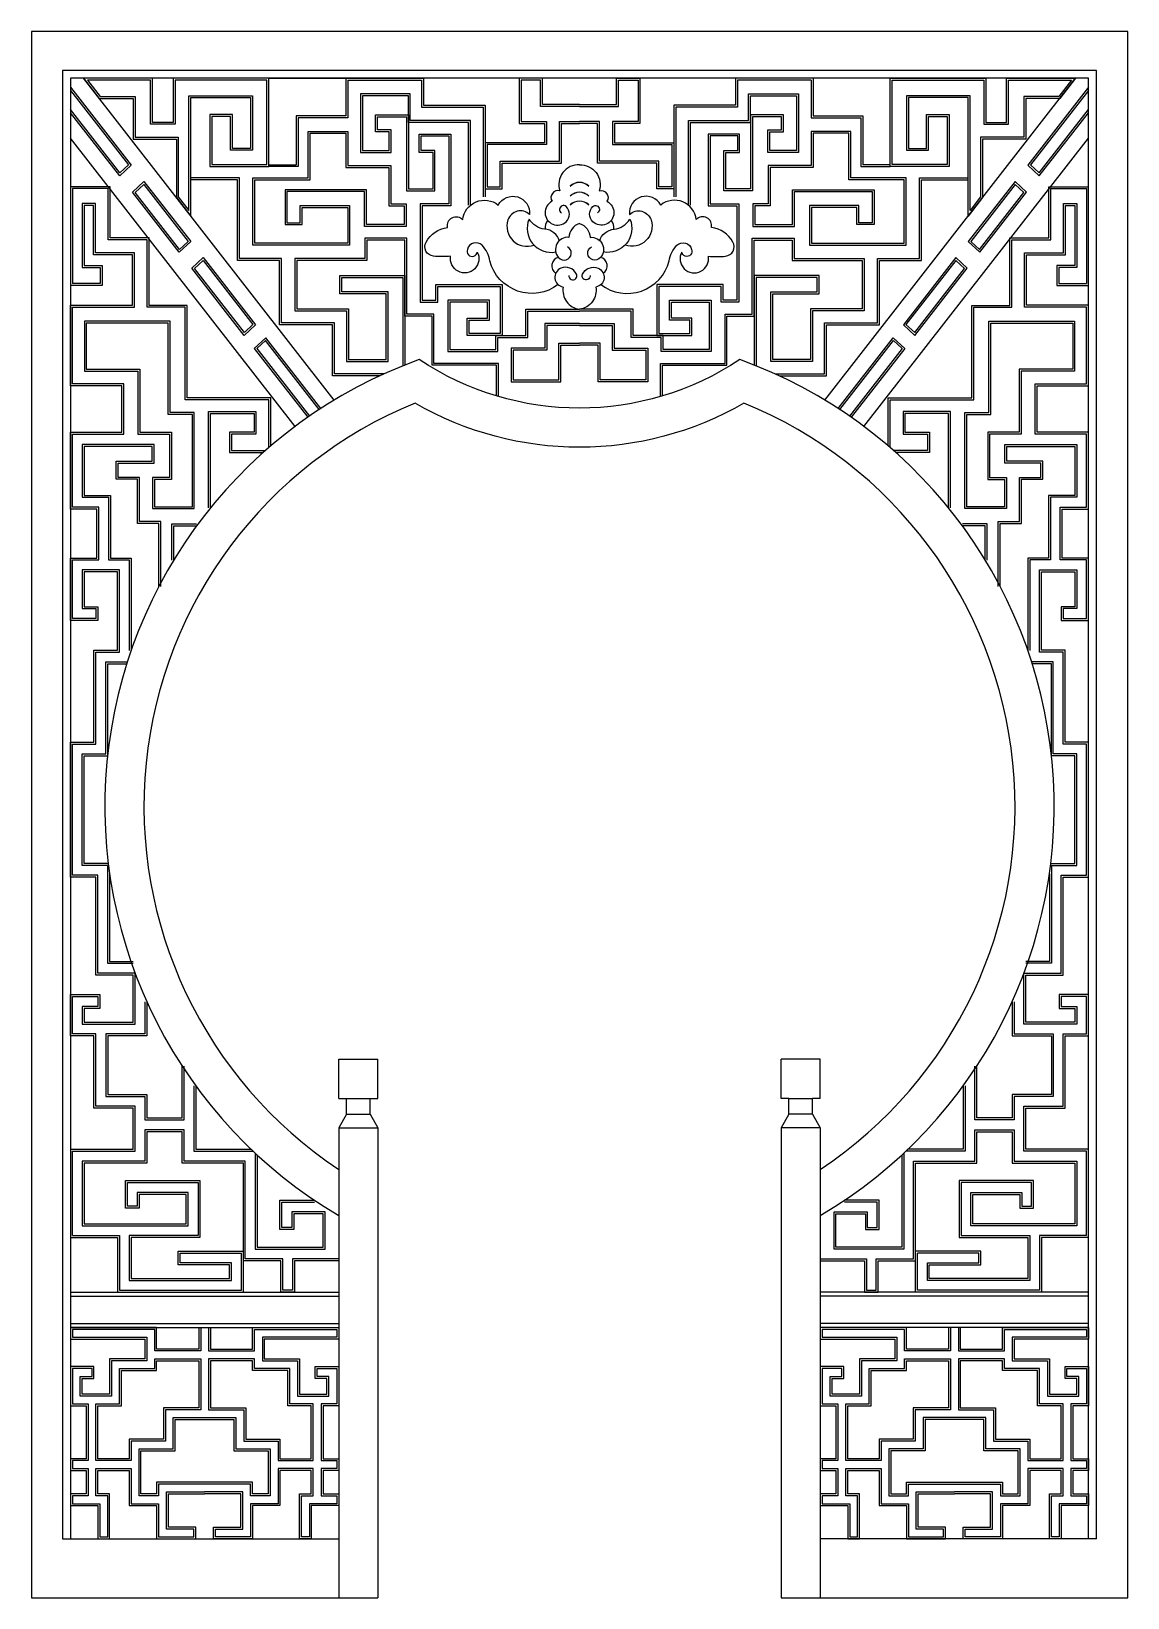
# Model space of a CAD drawing. Extents: x 4107 to 6907, y 5305 to 9305.
import ezdxf

# ---------------------------------------------------------------- set-up
doc = ezdxf.new("R2010")
doc.units = 0
doc.header["$LTSCALE"] = 60
doc.header["$MEASUREMENT"] = 0
for name, color, linetype in [('3', 3, 'CONTINUOUS'), ('4', 4, 'CONTINUOUS'), ('7', 7, 'CONTINUOUS')]:
    doc.layers.add(name, color=color, linetype=linetype)

msp = doc.modelspace()

# ---------------------------------------------------------------- linework, layer by layer
at = {"layer": '3', "linetype": 'BYBLOCK'}
for p, q in [((4206.7, 9184.7), (4206.7, 5454.7)), ((6806.7, 9184.7), (4206.7, 9184.7)), ((6806.7, 5454.7), (6806.7, 9184.7)), ((4713.4, 8964.2), (4783.2, 8964.2)), ((6299.9, 8964.2), (6230.1, 8964.2)), ((4526.7, 6449.7), (4537.4, 6449.7)), ((6486.7, 6449.7), (6476, 6449.7)), ((4648.2, 6084.7), (4648.2, 6189.7)), ((6365.1, 6084.7), (6365.1, 6189.7)), ((4206.7, 6084.7), (4891.7, 6084.7)), ((6806.7, 6084.7), (6121.7, 6084.7)), ((4206.7, 6074.7), (4891.7, 6074.7)), ((6806.7, 6074.7), (6121.7, 6074.7)), ((4206.7, 6004.7), (4891.7, 6004.7)), ((6806.7, 6004.7), (6121.7, 6004.7)), ((4206.7, 5994.7), (4891.7, 5994.7)), ((6806.7, 5994.7), (6121.7, 5994.7))]:
    msp.add_line(p, q, dxfattribs=at)
for points in [[(4206.7, 9162), (4361.8, 8963), (4332.3, 8935.8), (4206.7, 9096.9)], [(4713.4, 9184.7), (4469.2, 9184.7), (4469.2, 9072.3), (4415.9, 9072.3), (4415.9, 9184.7), (4239.6, 9184.7), (4279.7, 9133.4)], [(4708.4, 9179.7), (4474.2, 9179.7), (4474.2, 9067.3), (4410.9, 9067.3), (4410.9, 9179.7), (4249.9, 9179.7), (4282.1, 9138.4)], [(4279.7, 9133.4), (4367.1, 9133.4), (4367.1, 9029.1), (4477.1, 9029.1), (4477.1, 8880.1), (4513.9, 8833), (4513.9, 9135.4), (4666.8, 9135.4), (4666.8, 9005.9), (4620.3, 9005.9), (4620.3, 9092.2), (4562.4, 9092.2), (4562.4, 8959.4), (4713.4, 8959.4), (4713.4, 9184.7), (4713.4, 9184.7), (4909.6, 9184.7), (4909.6, 9088.9), (4783.2, 9088.9), (4783.2, 8964.2)], [(4282.1, 9138.4), (4372.1, 9138.4), (4372.1, 9034.1), (4482.1, 9034.1), (4482.1, 8881.8), (4508.9, 8847.6), (4508.9, 9140.4), (4671.8, 9140.4), (4671.8, 9000.9), (4615.3, 9000.9), (4615.3, 9087.2), (4567.4, 9087.2), (4567.4, 8964.4), (4708.4, 8964.4), (4708.4, 9179.7)], [(4914.6, 9179.7), (4914.6, 9083.9), (4788.2, 9083.9), (4788.2, 8959.2), (4713.4, 8959.4)], [(4909.6, 9184.7), (5108.1, 9184.7), (5108.1, 9115.9), (5265.5, 9115.9), (5265.5, 8881.8)], [(4914.6, 9179.7), (5103.1, 9179.7), (5103.1, 9110.9), (5260.5, 9110.9), (5260.5, 8881.8)], [(5506.7, 9118), (5412, 9118), (5412, 9184.7), (5352.3, 9184.7), (5352.3, 9069.2), (5417.4, 9069.2), (5417.4, 9020.4), (5265.5, 9020.4), (5265.5, 8902.9)], [(5506.7, 9113), (5407, 9113), (5407, 9179.7), (5357.3, 9179.7), (5357.3, 9074.2), (5422.4, 9074.2), (5422.4, 9015.4), (5270.5, 9015.4), (5270.5, 8907.9)], [(5506.7, 9118), (5601.3, 9118), (5601.3, 9184.7), (5661.1, 9184.7), (5661.1, 9069.2), (5595.9, 9069.2), (5595.9, 9020.4), (5747.8, 9020.4), (5747.8, 8902.9)], [(5506.7, 9113), (5606.3, 9113), (5606.3, 9179.7), (5656.1, 9179.7), (5656.1, 9074.2), (5590.9, 9074.2), (5590.9, 9015.4), (5742.8, 9015.4), (5742.8, 8907.9)], [(6103.7, 9184.7), (5905.2, 9184.7), (5905.2, 9115.9), (5747.8, 9115.9), (5747.8, 8881.8)], [(6098.7, 9179.7), (5910.2, 9179.7), (5910.2, 9110.9), (5752.8, 9110.9), (5752.8, 8881.8)], [(6098.7, 9179.7), (6098.7, 9083.9), (6225.1, 9083.9), (6225.1, 8959.2), (6299.9, 8959.4)], [(6733.7, 9133.4), (6646.2, 9133.4), (6646.2, 9029.1), (6536.2, 9029.1), (6536.2, 8880.1), (6499.5, 8833), (6499.5, 9135.4), (6346.5, 9135.4), (6346.5, 9005.9), (6393.1, 9005.9), (6393.1, 9092.2), (6451, 9092.2), (6451, 8959.4), (6299.9, 8959.4), (6299.9, 9184.7), (6299.9, 9184.7), (6103.7, 9184.7), (6103.7, 9088.9), (6230.1, 9088.9), (6230.1, 8964.2)], [(6299.9, 9184.7), (6544.1, 9184.7), (6544.1, 9072.3), (6597.4, 9072.3), (6597.4, 9184.7), (6773.7, 9184.7), (6733.7, 9133.4)], [(6731.2, 9138.4), (6641.2, 9138.4), (6641.2, 9034.1), (6531.2, 9034.1), (6531.2, 8881.8), (6504.5, 8847.6), (6504.5, 9140.4), (6341.5, 9140.4), (6341.5, 9000.9), (6398.1, 9000.9), (6398.1, 9087.2), (6446, 9087.2), (6446, 8964.4), (6304.9, 8964.4), (6304.9, 9179.7)], [(6304.9, 9179.7), (6539.1, 9179.7), (6539.1, 9067.3), (6602.4, 9067.3), (6602.4, 9179.7), (6763.5, 9179.7), (6731.2, 9138.4)], [(6806.7, 9162), (6651.5, 8963), (6681, 8935.8), (6806.7, 9096.9)], [(4206.7, 9153.8), (4355.1, 8963.5), (4332.9, 8943.1), (4206.7, 9105)], [(5228.5, 8860.8), (5228.5, 9077.2), (5074.6, 9077.2), (5074.6, 9145.4), (4947.4, 9145.4), (4947.4, 8995.6), (5025.6, 8995.6), (5025.6, 9052.8), (4990.7, 9052.8), (4990.7, 9086.5), (5064.6, 9086.5), (5064.6, 8897.8), (5137.6, 8897.8), (5137.6, 9000.4), (5102.6, 9000.4), (5102.6, 9037.5), (5173.1, 9037.5), (5173.1, 8864.1), (5099.6, 8864.1), (5099.6, 8613), (5144.6, 8613), (5144.6, 8653.2), (5304.3, 8653.2), (5304.3, 8533), (5224.6, 8533), (5224.6, 8567.1), (5276.8, 8567.1), (5276.8, 8618.5), (5170.5, 8618.5), (5170.5, 8486.9), (5298.2, 8486.9), (5298.2, 8523), (5374.4, 8523), (5374.4, 8589.8), (5506.7, 8589.8)], [(5223.5, 8860.8), (5223.5, 9072.2), (5069.6, 9072.2), (5069.6, 9140.4), (4952.4, 9140.4), (4952.4, 9000.6), (5020.6, 9000.6), (5020.6, 9047.8), (4985.7, 9047.8), (4985.7, 9091.5), (5069.6, 9091.5), (5069.6, 8902.8), (5132.6, 8902.8), (5132.6, 8995.4), (5097.6, 8995.4), (5097.6, 9042.5), (5178.1, 9042.5), (5178.1, 8859.1), (5104.6, 8859.1), (5104.6, 8618), (5139.6, 8618), (5139.6, 8658.2), (5309.3, 8658.2), (5309.3, 8528), (5219.6, 8528), (5219.6, 8572.1), (5271.8, 8572.1), (5271.8, 8613.5), (5175.5, 8613.5), (5175.5, 8491.9), (5293.2, 8491.9), (5293.2, 8528), (5369.4, 8528), (5369.4, 8594.8), (5506.7, 8594.8)], [(5784.8, 8860.8), (5784.8, 9077.2), (5938.7, 9077.2), (5938.7, 9145.4), (6065.9, 9145.4), (6065.9, 8995.6), (5987.7, 8995.6), (5987.7, 9052.8), (6022.7, 9052.8), (6022.7, 9086.5), (5948.7, 9086.5), (5948.7, 8897.8), (5875.7, 8897.8), (5875.7, 9000.4), (5910.7, 9000.4), (5910.7, 9037.5), (5840.3, 9037.5), (5840.3, 8864.1), (5913.7, 8864.1), (5913.7, 8613), (5868.7, 8613), (5868.7, 8653.2), (5709.1, 8653.2), (5709.1, 8533), (5788.7, 8533), (5788.7, 8567.1), (5736.6, 8567.1), (5736.6, 8618.5), (5842.9, 8618.5), (5842.9, 8486.9), (5715.2, 8486.9), (5715.2, 8523), (5638.9, 8523), (5638.9, 8589.8), (5506.7, 8589.8)], [(5789.8, 8860.8), (5789.8, 9072.2), (5943.7, 9072.2), (5943.7, 9140.4), (6060.9, 9140.4), (6060.9, 9000.6), (5992.7, 9000.6), (5992.7, 9047.8), (6027.7, 9047.8), (6027.7, 9091.5), (5943.7, 9091.5), (5943.7, 8902.8), (5880.7, 8902.8), (5880.7, 8995.4), (5915.7, 8995.4), (5915.7, 9042.5), (5835.3, 9042.5), (5835.3, 8859.1), (5908.7, 8859.1), (5908.7, 8618), (5873.7, 8618), (5873.7, 8658.2), (5704.1, 8658.2), (5704.1, 8528), (5793.7, 8528), (5793.7, 8572.1), (5741.6, 8572.1), (5741.6, 8613.5), (5837.9, 8613.5), (5837.9, 8491.9), (5720.2, 8491.9), (5720.2, 8528), (5643.9, 8528), (5643.9, 8594.8), (5506.7, 8594.8)], [(6806.7, 9153.8), (6658.3, 8963.5), (6680.4, 8943.1), (6806.7, 9105)], [(4677.4, 8925.4), (4818.7, 8925.4), (4818.7, 9044.3), (4910.2, 9044.3), (4910.2, 8957.4), (5020.1, 8957.4), (5020.1, 8859.1), (5059, 8859.1), (5059, 8811.1), (4962.9, 8811.1), (4962.9, 8900.3), (4754.6, 8900.3), (4754.6, 8811.1), (4798.1, 8811.1), (4798.1, 8854.6), (4914.6, 8854.6), (4914.6, 8763.6), (4677.2, 8763.6), (4677.4, 8925.4)], [(5265.5, 8902.9), (5308.8, 8902.9), (5308.8, 8967.9), (5460.9, 8967.9), (5460.9, 9069.2), (5506.7, 9069.2)], [(5270.5, 8907.9), (5303.8, 8907.9), (5303.8, 8972.9), (5455.9, 8972.9), (5455.9, 9074.2), (5506.7, 9074.2)], [(5742.8, 8907.9), (5709.5, 8907.9), (5709.5, 8972.9), (5557.5, 8972.9), (5557.5, 9074.2), (5506.7, 9074.2)], [(5747.8, 8902.9), (5704.5, 8902.9), (5704.5, 8967.9), (5552.5, 8967.9), (5552.5, 9069.2), (5506.7, 9069.2)], [(6335.9, 8925.4), (6194.7, 8925.4), (6194.7, 9044.3), (6103.1, 9044.3), (6103.1, 8957.4), (5993.3, 8957.4), (5993.3, 8859.1), (5954.3, 8859.1), (5954.3, 8811.1), (6050.5, 8811.1), (6050.5, 8900.3), (6258.8, 8900.3), (6258.8, 8811.1), (6215.3, 8811.1), (6215.3, 8854.6), (6098.8, 8854.6), (6098.8, 8763.6), (6336.1, 8763.6), (6335.9, 8925.4)], [(5006.8, 8429.7), (4880.9, 8429.7), (4880.9, 8560), (4745.8, 8560), (4745.8, 8724.7), (4638.2, 8724.7), (4638.2, 8930.4), (4513.9, 8930.4)], [(4995.9, 8424.7), (4875.9, 8424.7), (4875.9, 8555), (4740.8, 8555), (4740.8, 8719.7), (4633.2, 8719.7), (4633.2, 8925.4), (4513.9, 8925.4)], [(4783.2, 8959.2), (4713.4, 8959.2)], [(6006.6, 8429.7), (6132.5, 8429.7), (6132.5, 8560), (6267.5, 8560), (6267.5, 8724.7), (6375.1, 8724.7), (6375.1, 8930.4), (6499.5, 8930.4)], [(6017.5, 8424.7), (6137.5, 8424.7), (6137.5, 8555), (6272.5, 8555), (6272.5, 8719.7), (6380.1, 8719.7), (6380.1, 8925.4), (6499.5, 8925.4)], [(6230.1, 8959.2), (6299.9, 8959.2)], [(4718.1, 8246.1), (4718.1, 8368.9), (4504.5, 8368.9), (4504.5, 8605), (4407.6, 8605), (4407.6, 8777.1), (4307.9, 8777.1), (4307.9, 8908), (4206.7, 8908)], [(4713.1, 8241.8), (4713.1, 8363.9), (4499.5, 8363.9), (4499.5, 8600), (4402.6, 8600), (4402.6, 8772.1), (4302.9, 8772.1), (4302.9, 8903), (4211.7, 8903), (4211.7, 8660.6)], [(6295.2, 8246.1), (6295.2, 8368.9), (6508.9, 8368.9), (6508.9, 8605), (6605.7, 8605), (6605.7, 8777.1), (6705.4, 8777.1), (6705.4, 8908), (6806.7, 8908)], [(6300.2, 8241.8), (6300.2, 8363.9), (6513.9, 8363.9), (6513.9, 8600), (6610.7, 8600), (6610.7, 8772.1), (6710.4, 8772.1), (6710.4, 8903), (6801.7, 8903), (6801.7, 8660.6)], [(4206.7, 6449.7), (4366.7, 6449.7), (4366.7, 6554.7), (4266.7, 6554.7), (4266.7, 6739.7), (4206.7, 6739.7), (4206.7, 6844.7), (4281.7, 6844.7), (4281.7, 6809.7), (4241.7, 6809.7), (4241.7, 6774.7), (4366.7, 6774.7), (4366.7, 6894.7), (4271.6, 6894.7), (4271.6, 7144.7), (4206.7, 7144.7), (4206.7, 7489.7), (4266.7, 7489.7), (4266.7, 7724.7), (4326.7, 7724.7), (4326.7, 7924.7), (4241.7, 7924.7), (4241.7, 7835.4), (4276.7, 7835.4), (4276.7, 7800.4), (4206.7, 7800.4), (4206.7, 7959.7), (4273.8, 7959.7), (4273.8, 8084.7), (4206.7, 8084.7), (4206.7, 8281.3), (4338.2, 8281.3), (4338.2, 8399.2), (4206.7, 8399.2), (4206.7, 8605.4), (4365, 8605.4), (4365, 8733.9), (4265.8, 8733.9), (4265.8, 8859.8), (4241.7, 8859.8), (4241.7, 8706.9), (4287.5, 8706.9), (4287.5, 8655.6), (4206.7, 8655.6)], [(4211.7, 6229.7), (4211.7, 6444.7), (4371.7, 6444.7), (4371.7, 6559.7), (4271.7, 6559.7), (4271.7, 6744.7), (4211.7, 6744.7), (4211.7, 6839.7), (4276.7, 6839.7), (4276.7, 6814.7), (4236.7, 6814.7), (4236.7, 6769.7), (4371.7, 6769.7), (4371.7, 6899.7), (4276.6, 6899.7), (4276.6, 7149.7), (4211.7, 7149.7), (4211.7, 7484.7), (4271.7, 7484.7), (4271.7, 7719.7), (4331.7, 7719.7), (4331.7, 7929.7), (4236.7, 7929.7), (4236.7, 7830.4), (4271.7, 7830.4), (4271.7, 7805.4), (4211.7, 7805.4), (4211.7, 7954.7), (4278.8, 7954.7), (4278.8, 8089.7), (4211.7, 8089.7), (4211.7, 8276.3), (4343.2, 8276.3), (4343.2, 8404.2), (4211.7, 8404.2), (4211.7, 8600.4), (4370, 8600.4), (4370, 8738.9), (4270.8, 8738.9), (4270.8, 8864.8), (4236.7, 8864.8), (4236.7, 8701.9), (4282.5, 8701.9), (4282.5, 8660.6), (4211.7, 8660.6)], [(6801.7, 6229.7), (6801.7, 6444.7), (6641.7, 6444.7), (6641.7, 6559.7), (6741.7, 6559.7), (6741.7, 6744.7), (6801.7, 6744.7), (6801.7, 6839.7), (6736.7, 6839.7), (6736.7, 6814.7), (6776.7, 6814.7), (6776.7, 6769.7), (6641.7, 6769.7), (6641.7, 6899.7), (6736.7, 6899.7), (6736.7, 7149.7), (6801.7, 7149.7), (6801.7, 7484.7), (6741.7, 7484.7), (6741.7, 7719.7), (6681.7, 7719.7), (6681.7, 7929.7), (6776.7, 7929.7), (6776.7, 7830.4), (6741.7, 7830.4), (6741.7, 7805.4), (6801.7, 7805.4), (6801.7, 7954.7), (6734.6, 7954.7), (6734.6, 8089.7), (6801.7, 8089.7), (6801.7, 8276.3), (6670.2, 8276.3), (6670.2, 8404.2), (6801.7, 8404.2), (6801.7, 8600.4), (6643.4, 8600.4), (6643.4, 8738.9), (6742.6, 8738.9), (6742.6, 8864.8), (6776.7, 8864.8), (6776.7, 8701.9), (6730.8, 8701.9), (6730.8, 8660.6), (6801.7, 8660.6)], [(6806.7, 6449.7), (6646.7, 6449.7), (6646.7, 6554.7), (6746.7, 6554.7), (6746.7, 6739.7), (6806.7, 6739.7), (6806.7, 6844.7), (6731.7, 6844.7), (6731.7, 6809.7), (6771.7, 6809.7), (6771.7, 6774.7), (6646.7, 6774.7), (6646.7, 6894.7), (6741.7, 6894.7), (6741.7, 7144.7), (6806.7, 7144.7), (6806.7, 7489.7), (6746.7, 7489.7), (6746.7, 7724.7), (6686.7, 7724.7), (6686.7, 7924.7), (6771.7, 7924.7), (6771.7, 7835.4), (6736.7, 7835.4), (6736.7, 7800.4), (6806.7, 7800.4), (6806.7, 7959.7), (6739.6, 7959.7), (6739.6, 8084.7), (6806.7, 8084.7), (6806.7, 8281.3), (6675.2, 8281.3), (6675.2, 8399.2), (6806.7, 8399.2), (6806.7, 8605.4), (6648.4, 8605.4), (6648.4, 8733.9), (6747.6, 8733.9), (6747.6, 8859.8), (6771.7, 8859.8), (6771.7, 8706.9), (6725.8, 8706.9), (6725.8, 8655.6), (6806.7, 8655.6)], [(5299.5, 8373.6), (5299.5, 8456.8), (5135, 8456.8), (5135, 8582.4), (5065.4, 8582.4), (5065.4, 8776.5), (4958.5, 8776.5), (4958.5, 8724.3), (4779.7, 8724.3), (4779.7, 8590.7), (4911.7, 8590.7), (4911.7, 8461.5), (5018, 8461.5), (5018, 8639.1), (4899.7, 8639.1), (4899.7, 8675.8), (5055.4, 8675.8), (5055.4, 8450.5)], [(5294.5, 8373.6), (5294.5, 8451.8), (5130, 8451.8), (5130, 8577.4), (5060.4, 8577.4), (5060.4, 8771.5), (4963.5, 8771.5), (4963.5, 8719.3), (4784.7, 8719.3), (4784.7, 8595.7), (4916.7, 8595.7), (4916.7, 8466.5), (5013, 8466.5), (5013, 8634.1), (4894.7, 8634.1), (4894.7, 8680.8), (5060.4, 8680.8), (5060.4, 8452.5)], [(5713.8, 8373.6), (5713.8, 8456.8), (5878.3, 8456.8), (5878.3, 8582.4), (5947.9, 8582.4), (5947.9, 8776.5), (6054.9, 8776.5), (6054.9, 8724.3), (6233.7, 8724.3), (6233.7, 8590.7), (6101.6, 8590.7), (6101.6, 8461.5), (5995.4, 8461.5), (5995.4, 8639.1), (6113.6, 8639.1), (6113.6, 8675.8), (5957.9, 8675.8), (5957.9, 8450.5)], [(5718.8, 8373.6), (5718.8, 8451.8), (5883.3, 8451.8), (5883.3, 8577.4), (5952.9, 8577.4), (5952.9, 8771.5), (6049.9, 8771.5), (6049.9, 8719.3), (6228.7, 8719.3), (6228.7, 8595.7), (6096.6, 8595.7), (6096.6, 8466.5), (6000.4, 8466.5), (6000.4, 8634.1), (6118.6, 8634.1), (6118.6, 8680.8), (5952.9, 8680.8), (5952.9, 8452.5)], [(4846.1, 8341.8), (4705.4, 8522.3), (4675.9, 8495.1), (4812.9, 8319.4)], [(5506.7, 8558.4), (5417.9, 8558.4), (5417.9, 8495.6), (5332.3, 8495.6), (5332.3, 8409.4), (5458.7, 8409.4), (5458.7, 8503), (5506.7, 8503)], [(5506.7, 8553.4), (5422.9, 8553.4), (5422.9, 8490.6), (5337.3, 8490.6), (5337.3, 8414.4), (5453.7, 8414.4), (5453.7, 8508), (5506.7, 8508)], [(5506.7, 8558.4), (5595.4, 8558.4), (5595.4, 8495.6), (5681, 8495.6), (5681, 8409.4), (5554.6, 8409.4), (5554.6, 8503), (5506.7, 8503)], [(5506.7, 8553.4), (5590.4, 8553.4), (5590.4, 8490.6), (5676, 8490.6), (5676, 8414.4), (5559.6, 8414.4), (5559.6, 8508), (5506.7, 8508)], [(6167.2, 8341.8), (6307.9, 8522.3), (6337.5, 8495.1), (6200.5, 8319.4)], [(4841.9, 8339.1), (4704.8, 8514.9), (4682.7, 8494.6), (4817, 8322.3)], [(6171.4, 8339.1), (6308.5, 8514.9), (6330.7, 8494.6), (6196.4, 8322.3)], [(4559.3, 8087.9), (4559.3, 8334), (4680.4, 8334), (4680.4, 8275.7), (4617.7, 8275.7), (4617.7, 8234.5), (4704.7, 8234.5)], [(4564.3, 8087.9), (4564.3, 8329), (4675.4, 8329), (4675.4, 8280.7), (4612.7, 8280.7), (4612.7, 8229.5), (4699.1, 8229.5)], [(6454, 8087.9), (6454, 8334), (6332.9, 8334), (6332.9, 8275.7), (6395.6, 8275.7), (6395.6, 8234.5), (6308.6, 8234.5)], [(6449, 8087.9), (6449, 8329), (6337.9, 8329), (6337.9, 8280.7), (6400.6, 8280.7), (6400.6, 8229.5), (6314.2, 8229.5)], [(4437.3, 7887), (4437.3, 8052.9), (4383, 8052.9), (4383, 8165.7), (4328.6, 8165.7), (4328.6, 8201.7), (4420.6, 8201.7), (4420.6, 8249.3), (4236.7, 8249.3), (4236.7, 8114.7), (4303.8, 8114.7), (4303.8, 7954.7), (4356.7, 7954.7), (4356.7, 7723.6)], [(4432.3, 7887), (4432.3, 8047.9), (4378, 8047.9), (4378, 8160.7), (4323.6, 8160.7), (4323.6, 8206.7), (4415.6, 8206.7), (4415.6, 8244.3), (4241.7, 8244.3), (4241.7, 8119.7), (4308.8, 8119.7), (4308.8, 7959.7), (4361.7, 7959.7), (4361.7, 7723.6)], [(6576, 7887), (6576, 8052.9), (6630.4, 8052.9), (6630.4, 8165.7), (6684.8, 8165.7), (6684.8, 8201.7), (6592.7, 8201.7), (6592.7, 8249.3), (6776.7, 8249.3), (6776.7, 8114.7), (6709.6, 8114.7), (6709.6, 7954.7), (6656.7, 7954.7), (6656.7, 7723.6)], [(6581, 7887), (6581, 8047.9), (6635.4, 8047.9), (6635.4, 8160.7), (6689.8, 8160.7), (6689.8, 8206.7), (6597.7, 8206.7), (6597.7, 8244.3), (6771.7, 8244.3), (6771.7, 8119.7), (6704.6, 8119.7), (6704.6, 7959.7), (6651.7, 7959.7), (6651.7, 7723.6)], [(4465.3, 7954.3), (4465.3, 8046.7), (4528.7, 8046.7)], [(4470.3, 7954.3), (4470.3, 8041.7), (4528.7, 8041.7)], [(6548, 7954.3), (6548, 8046.7), (6484.7, 8046.7)], [(6543, 7954.3), (6543, 8041.7), (6484.7, 8041.7)], [(4301.6, 7174.7), (4236.7, 7174.7), (4236.7, 7459.7), (4296.7, 7459.7), (4296.7, 7694.7), (4350.4, 7694.7)], [(4303.1, 7179.7), (4241.7, 7179.7), (4241.7, 7454.7), (4301.7, 7454.7), (4301.7, 7689.7), (4350.4, 7689.7)], [(6711.7, 7174.7), (6776.7, 7174.7), (6776.7, 7459.7), (6716.7, 7459.7), (6716.7, 7694.7), (6662.9, 7694.7)], [(6710.2, 7179.7), (6771.7, 7179.7), (6771.7, 7454.7), (6711.7, 7454.7), (6711.7, 7689.7), (6662.9, 7689.7)], [(4301.6, 7174.7), (4301.6, 6924.7), (4366.7, 6924.7)], [(6711.7, 7174.7), (6711.7, 6924.7), (6646.7, 6924.7)], [(4306.6, 7153.2), (4306.6, 6929.7), (4366.7, 6929.7)], [(6706.7, 7153.2), (6706.7, 6929.7), (6646.7, 6929.7)], [(4396.7, 6826.6), (4396.7, 6744.7), (4296.7, 6744.7), (4296.7, 6584.7), (4396.7, 6584.7), (4396.7, 6524.7), (4496.7, 6524.7), (4496.7, 6662.4)], [(4401.7, 6826.6), (4401.7, 6739.7), (4301.7, 6739.7), (4301.7, 6589.7), (4401.7, 6589.7), (4401.7, 6529.7), (4491.7, 6529.7), (4491.7, 6662.4)], [(6616.7, 6826.6), (6616.7, 6744.7), (6716.7, 6744.7), (6716.7, 6584.7), (6616.7, 6584.7), (6616.7, 6524.7), (6516.7, 6524.7), (6516.7, 6662.4)], [(6611.7, 6826.6), (6611.7, 6739.7), (6711.7, 6739.7), (6711.7, 6589.7), (6611.7, 6589.7), (6611.7, 6529.7), (6521.7, 6529.7), (6521.7, 6662.4)], [(4521.7, 6611.7), (4521.7, 6444.7), (4673.4, 6444.7)], [(4526.7, 6611.7), (4526.7, 6449.7), (4668.2, 6449.7)], [(6491.7, 6611.7), (6491.7, 6444.7), (6339.9, 6444.7)], [(6486.7, 6611.7), (6486.7, 6449.7), (6345.2, 6449.7)], [(4891.7, 6169.7), (4773.6, 6169.7), (4773.6, 6089.7), (4748.6, 6089.7), (4748.6, 6169.7), (4653.2, 6169.7), (4653.2, 6419.7), (4496.7, 6419.7), (4496.7, 6499.7), (4396.7, 6499.7), (4396.7, 6419.7), (4236.7, 6419.7), (4236.7, 6254.7), (4507.4, 6254.7), (4507.4, 6339.7), (4377.4, 6339.7), (4377.4, 6304.7), (4352.4, 6304.7), (4352.4, 6364.7), (4532.4, 6364.7), (4532.4, 6229.7), (4356.7, 6229.7), (4356.7, 6114.7), (4618.2, 6114.7), (4618.2, 6159.7), (4486.7, 6159.7), (4486.7, 6184.7), (4643.2, 6184.7)], [(4891.7, 6164.7), (4778.6, 6164.7), (4778.6, 6084.7), (4743.6, 6084.7), (4743.6, 6164.7), (4648.2, 6164.7), (4648.2, 6414.7), (4491.7, 6414.7), (4491.7, 6494.7), (4401.7, 6494.7), (4401.7, 6414.7), (4241.7, 6414.7), (4241.7, 6259.7), (4502.4, 6259.7), (4502.4, 6334.7), (4382.4, 6334.7), (4382.4, 6299.7), (4347.4, 6299.7), (4347.4, 6369.7), (4537.4, 6369.7), (4537.4, 6224.7), (4361.7, 6224.7), (4361.7, 6119.7), (4613.2, 6119.7), (4613.2, 6154.7), (4481.7, 6154.7), (4481.7, 6189.7), (4648.2, 6189.7)], [(6121.7, 6169.7), (6239.7, 6169.7), (6239.7, 6089.7), (6264.7, 6089.7), (6264.7, 6169.7), (6360.1, 6169.7), (6360.1, 6419.7), (6516.7, 6419.7), (6516.7, 6499.7), (6616.7, 6499.7), (6616.7, 6419.7), (6776.7, 6419.7), (6776.7, 6254.7), (6506, 6254.7), (6506, 6339.7), (6636, 6339.7), (6636, 6304.7), (6661, 6304.7), (6661, 6364.7), (6481, 6364.7), (6481, 6229.7), (6656.7, 6229.7), (6656.7, 6114.7), (6395.1, 6114.7), (6395.1, 6159.7), (6526.7, 6159.7), (6526.7, 6184.7), (6370.1, 6184.7)], [(6121.7, 6164.7), (6234.7, 6164.7), (6234.7, 6084.7), (6269.7, 6084.7), (6269.7, 6164.7), (6365.1, 6164.7), (6365.1, 6414.7), (6521.7, 6414.7), (6521.7, 6494.7), (6611.7, 6494.7), (6611.7, 6414.7), (6771.7, 6414.7), (6771.7, 6259.7), (6511, 6259.7), (6511, 6334.7), (6631, 6334.7), (6631, 6299.7), (6666, 6299.7), (6666, 6369.7), (6476, 6369.7), (6476, 6224.7), (6651.7, 6224.7), (6651.7, 6119.7), (6400.1, 6119.7), (6400.1, 6154.7), (6531.7, 6154.7), (6531.7, 6189.7), (6365.1, 6189.7)], [(4678.2, 6440.2), (4678.2, 6194.7), (4856.7, 6194.7), (4856.7, 6289.7), (4771.7, 6289.7), (4771.7, 6249.7), (4746.7, 6249.7), (4746.7, 6314.7), (4829.5, 6314.7)], [(6335.1, 6440.2), (6335.1, 6194.7), (6156.7, 6194.7), (6156.7, 6289.7), (6241.7, 6289.7), (6241.7, 6249.7), (6266.7, 6249.7), (6266.7, 6314.7), (6183.8, 6314.7)], [(4683.2, 6435.6), (4683.2, 6199.7), (4851.7, 6199.7), (4851.7, 6284.7), (4776.7, 6284.7), (4776.7, 6244.7), (4741.7, 6244.7), (4741.7, 6319.7), (4829.5, 6319.7)], [(6330.1, 6435.6), (6330.1, 6199.7), (6161.7, 6199.7), (6161.7, 6284.7), (6236.7, 6284.7), (6236.7, 6244.7), (6271.7, 6244.7), (6271.7, 6319.7), (6183.8, 6319.7)], [(4206.7, 6224.7), (4326.7, 6224.7), (4326.7, 6084.7)], [(4211.7, 6229.7), (4331.7, 6229.7), (4331.7, 6089.7), (4643.2, 6089.7), (4643.2, 6184.7)], [(6801.7, 6229.7), (6681.7, 6229.7), (6681.7, 6089.7), (6370.1, 6089.7), (6370.1, 6184.7)], [(6806.7, 6224.7), (6686.7, 6224.7), (6686.7, 6084.7)], [(4534.2, 5994.7), (4534.2, 5939.7), (4426.7, 5939.7), (4426.7, 5994.7), (4206.7, 5994.7), (4206.7, 5964.7), (4396.7, 5964.7), (4396.7, 5914.7), (4306.7, 5914.7), (4306.7, 5824.7), (4236.7, 5824.7), (4236.7, 5864.7), (4266.7, 5864.7), (4266.7, 5894.7), (4206.7, 5894.7), (4206.7, 5794.7), (4246.7, 5794.7), (4246.7, 5659.7), (4206.7, 5659.7), (4206.7, 5629.7), (4246.7, 5629.7), (4246.7, 5569.7), (4206.7, 5569.7), (4206.7, 5539.7), (4276.7, 5539.7), (4276.7, 5454.7), (4306.7, 5454.7), (4306.7, 5569.7), (4276.7, 5569.7), (4276.7, 5629.7), (4356.7, 5629.7), (4356.7, 5539.7), (4426.7, 5539.7), (4426.7, 5454.7), (4526.7, 5454.7), (4526.7, 5484.7), (4456.7, 5484.7), (4456.7, 5569.7), (4549.2, 5569.7)], [(4539.2, 5994.7), (4539.2, 5934.7), (4421.7, 5934.7), (4421.7, 5989.7), (4211.7, 5989.7), (4211.7, 5969.7), (4401.7, 5969.7), (4401.7, 5909.7), (4311.7, 5909.7), (4311.7, 5819.7), (4231.7, 5819.7), (4231.7, 5869.7), (4261.7, 5869.7), (4261.7, 5889.7), (4211.7, 5889.7), (4211.7, 5799.7), (4251.7, 5799.7), (4251.7, 5654.7), (4211.7, 5654.7), (4211.7, 5634.7), (4251.7, 5634.7), (4251.7, 5564.7), (4211.7, 5564.7), (4211.7, 5544.7), (4281.7, 5544.7), (4281.7, 5459.7), (4301.7, 5459.7), (4301.7, 5564.7), (4271.7, 5564.7), (4271.7, 5634.7), (4361.7, 5634.7), (4361.7, 5544.7), (4431.7, 5544.7), (4431.7, 5459.7), (4521.7, 5459.7), (4521.7, 5479.7), (4451.7, 5479.7), (4451.7, 5574.7), (4549.2, 5574.7)], [(4559.2, 5994.7), (4559.2, 5934.7), (4676.7, 5934.7), (4676.7, 5989.7), (4886.7, 5989.7), (4886.7, 5969.7), (4696.7, 5969.7), (4696.7, 5909.7), (4786.7, 5909.7), (4786.7, 5819.7), (4866.7, 5819.7), (4866.7, 5869.7), (4836.7, 5869.7), (4836.7, 5889.7), (4886.7, 5889.7), (4886.7, 5799.7), (4846.7, 5799.7), (4846.7, 5654.7), (4886.7, 5654.7), (4886.7, 5634.7), (4846.7, 5634.7), (4846.7, 5564.7), (4886.7, 5564.7), (4886.7, 5544.7), (4816.7, 5544.7), (4816.7, 5459.7), (4796.7, 5459.7), (4796.7, 5564.7), (4826.7, 5564.7), (4826.7, 5634.7), (4736.7, 5634.7), (4736.7, 5544.7), (4666.7, 5544.7), (4666.7, 5459.7), (4576.7, 5459.7), (4576.7, 5479.7), (4646.7, 5479.7), (4646.7, 5574.7), (4549.2, 5574.7)], [(4564.2, 5994.7), (4564.2, 5939.7), (4671.7, 5939.7), (4671.7, 5994.7), (4891.7, 5994.7), (4891.7, 5964.7), (4701.7, 5964.7), (4701.7, 5914.7), (4791.7, 5914.7), (4791.7, 5824.7), (4861.7, 5824.7), (4861.7, 5864.7), (4831.7, 5864.7), (4831.7, 5894.7), (4891.7, 5894.7), (4891.7, 5794.7), (4851.7, 5794.7), (4851.7, 5659.7), (4891.7, 5659.7), (4891.7, 5629.7), (4851.7, 5629.7), (4851.7, 5569.7), (4891.7, 5569.7), (4891.7, 5539.7), (4821.7, 5539.7), (4821.7, 5454.7), (4791.7, 5454.7), (4791.7, 5569.7), (4821.7, 5569.7), (4821.7, 5629.7), (4741.7, 5629.7), (4741.7, 5539.7), (4671.7, 5539.7), (4671.7, 5454.7), (4571.7, 5454.7), (4571.7, 5484.7), (4641.7, 5484.7), (4641.7, 5569.7), (4549.2, 5569.7)], [(6449.2, 5994.7), (6449.2, 5939.7), (6341.7, 5939.7), (6341.7, 5994.7), (6121.7, 5994.7), (6121.7, 5964.7), (6311.7, 5964.7), (6311.7, 5914.7), (6221.7, 5914.7), (6221.7, 5824.7), (6151.7, 5824.7), (6151.7, 5864.7), (6181.7, 5864.7), (6181.7, 5894.7), (6121.7, 5894.7), (6121.7, 5794.7), (6161.7, 5794.7), (6161.7, 5659.7), (6121.7, 5659.7), (6121.7, 5629.7), (6161.7, 5629.7), (6161.7, 5569.7), (6121.7, 5569.7), (6121.7, 5539.7), (6191.7, 5539.7), (6191.7, 5454.7), (6221.7, 5454.7), (6221.7, 5569.7), (6191.7, 5569.7), (6191.7, 5629.7), (6271.7, 5629.7), (6271.7, 5539.7), (6341.7, 5539.7), (6341.7, 5454.7), (6441.7, 5454.7), (6441.7, 5484.7), (6371.7, 5484.7), (6371.7, 5569.7), (6464.2, 5569.7)], [(6454.2, 5994.7), (6454.2, 5934.7), (6336.7, 5934.7), (6336.7, 5989.7), (6126.7, 5989.7), (6126.7, 5969.7), (6316.7, 5969.7), (6316.7, 5909.7), (6226.7, 5909.7), (6226.7, 5819.7), (6146.7, 5819.7), (6146.7, 5869.7), (6176.7, 5869.7), (6176.7, 5889.7), (6126.7, 5889.7), (6126.7, 5799.7), (6166.7, 5799.7), (6166.7, 5654.7), (6126.7, 5654.7), (6126.7, 5634.7), (6166.7, 5634.7), (6166.7, 5564.7), (6126.7, 5564.7), (6126.7, 5544.7), (6196.7, 5544.7), (6196.7, 5459.7), (6216.7, 5459.7), (6216.7, 5564.7), (6186.7, 5564.7), (6186.7, 5634.7), (6276.7, 5634.7), (6276.7, 5544.7), (6346.7, 5544.7), (6346.7, 5459.7), (6436.7, 5459.7), (6436.7, 5479.7), (6366.7, 5479.7), (6366.7, 5574.7), (6464.2, 5574.7)], [(6474.2, 5994.7), (6474.2, 5934.7), (6591.7, 5934.7), (6591.7, 5989.7), (6801.7, 5989.7), (6801.7, 5969.7), (6611.7, 5969.7), (6611.7, 5909.7), (6701.7, 5909.7), (6701.7, 5819.7), (6781.7, 5819.7), (6781.7, 5869.7), (6751.7, 5869.7), (6751.7, 5889.7), (6801.7, 5889.7), (6801.7, 5799.7), (6761.7, 5799.7), (6761.7, 5654.7), (6801.7, 5654.7), (6801.7, 5634.7), (6761.7, 5634.7), (6761.7, 5564.7), (6801.7, 5564.7), (6801.7, 5544.7), (6731.7, 5544.7), (6731.7, 5459.7), (6711.7, 5459.7), (6711.7, 5564.7), (6741.7, 5564.7), (6741.7, 5634.7), (6651.7, 5634.7), (6651.7, 5544.7), (6581.7, 5544.7), (6581.7, 5459.7), (6491.7, 5459.7), (6491.7, 5479.7), (6561.7, 5479.7), (6561.7, 5574.7), (6464.2, 5574.7)], [(6479.2, 5994.7), (6479.2, 5939.7), (6586.7, 5939.7), (6586.7, 5994.7), (6806.7, 5994.7), (6806.7, 5964.7), (6616.7, 5964.7), (6616.7, 5914.7), (6706.7, 5914.7), (6706.7, 5824.7), (6776.7, 5824.7), (6776.7, 5864.7), (6746.7, 5864.7), (6746.7, 5894.7), (6806.7, 5894.7), (6806.7, 5794.7), (6766.7, 5794.7), (6766.7, 5659.7), (6806.7, 5659.7), (6806.7, 5629.7), (6766.7, 5629.7), (6766.7, 5569.7), (6806.7, 5569.7), (6806.7, 5539.7), (6736.7, 5539.7), (6736.7, 5454.7), (6706.7, 5454.7), (6706.7, 5569.7), (6736.7, 5569.7), (6736.7, 5629.7), (6656.7, 5629.7), (6656.7, 5539.7), (6586.7, 5539.7), (6586.7, 5454.7), (6486.7, 5454.7), (6486.7, 5484.7), (6556.7, 5484.7), (6556.7, 5569.7), (6464.2, 5569.7)]]:
    msp.add_lwpolyline(points, dxfattribs=at)
for points in [[(4672.4, 8930.4), (4813.7, 8930.4), (4813.7, 9049.3), (4915.2, 9049.3), (4915.2, 8962.4), (5025.1, 8962.4), (5025.1, 8864.1), (5064, 8864.1), (5064, 8806.1), (4957.9, 8806.1), (4957.9, 8895.3), (4759.6, 8895.3), (4759.6, 8816.1), (4793.1, 8816.1), (4793.1, 8859.6), (4919.6, 8859.6), (4919.6, 8758.6), (4672.2, 8758.6)], [(6340.9, 8930.4), (6199.7, 8930.4), (6199.7, 9049.3), (6098.1, 9049.3), (6098.1, 8962.4), (5988.3, 8962.4), (5988.3, 8864.1), (5949.3, 8864.1), (5949.3, 8806.1), (6055.5, 8806.1), (6055.5, 8895.3), (6253.8, 8895.3), (6253.8, 8816.1), (6220.3, 8816.1), (6220.3, 8859.6), (6093.8, 8859.6), (6093.8, 8758.6), (6341.1, 8758.6)], [(4394.3, 8921.3), (4514.1, 8767.7), (4484.6, 8740.5), (4364.8, 8894.1)], [(6619, 8921.3), (6499.2, 8767.7), (6528.8, 8740.5), (6648.5, 8894.1)], [(4393.7, 8913.9), (4507.3, 8768.2), (4485.2, 8747.8), (4371.6, 8893.5)], [(6619.6, 8913.9), (6506, 8768.2), (6528.2, 8747.8), (6641.7, 8893.5)], [(4545.8, 8727), (4679.6, 8555.4), (4650.1, 8528.2), (4516.3, 8699.8)], [(6467.5, 8727), (6333.8, 8555.4), (6363.3, 8528.2), (6497, 8699.8)], [(4545.2, 8719.6), (4672.8, 8556), (4650.7, 8535.6), (4523.1, 8699.2)], [(6468.1, 8719.6), (6340.5, 8556), (6362.7, 8535.6), (6490.3, 8699.2)], [(4416.4, 8165.4), (4416.4, 8085.8), (4522.9, 8085.8), (4522.9, 8331.4), (4461.2, 8331.4), (4461.2, 8564.4), (4242.1, 8564.4), (4242.1, 8436.6), (4378.8, 8436.6), (4378.8, 8275.9), (4459.3, 8275.9), (4459.3, 8165.4)], [(6597, 8165.4), (6597, 8085.8), (6490.5, 8085.8), (6490.5, 8331.4), (6552.1, 8331.4), (6552.1, 8564.4), (6771.2, 8564.4), (6771.2, 8436.6), (6634.5, 8436.6), (6634.5, 8275.9), (6554.1, 8275.9), (6554.1, 8165.4)], [(4421.4, 8160.4), (4421.4, 8090.8), (4517.9, 8090.8), (4517.9, 8326.4), (4456.2, 8326.4), (4456.2, 8559.4), (4247.1, 8559.4), (4247.1, 8441.6), (4383.8, 8441.6), (4383.8, 8280.9), (4464.3, 8280.9), (4464.3, 8160.4), (4421.4, 8160.4)], [(6592, 8160.4), (6592, 8090.8), (6495.5, 8090.8), (6495.5, 8326.4), (6557.1, 8326.4), (6557.1, 8559.4), (6766.2, 8559.4), (6766.2, 8441.6), (6629.5, 8441.6), (6629.5, 8280.9), (6549.1, 8280.9), (6549.1, 8160.4), (6592, 8160.4)], [(4271.7, 5654.7), (4271.7, 5799.7), (4331.7, 5799.7), (4331.7, 5889.7), (4421.7, 5889.7), (4421.7, 5914.7), (4539.2, 5914.7), (4539.2, 5784.7), (4449.2, 5784.7), (4449.2, 5704.7), (4361.7, 5704.7), (4361.7, 5654.7)], [(4276.7, 5659.7), (4276.7, 5794.7), (4336.7, 5794.7), (4336.7, 5884.7), (4426.7, 5884.7), (4426.7, 5909.7), (4534.2, 5909.7), (4534.2, 5789.7), (4444.2, 5789.7), (4444.2, 5709.7), (4356.7, 5709.7), (4356.7, 5659.7)], [(4826.7, 5654.7), (4826.7, 5799.7), (4766.7, 5799.7), (4766.7, 5889.7), (4676.7, 5889.7), (4676.7, 5914.7), (4559.2, 5914.7), (4559.2, 5784.7), (4649.2, 5784.7), (4649.2, 5704.7), (4736.7, 5704.7), (4736.7, 5654.7)], [(4821.7, 5659.7), (4821.7, 5794.7), (4761.7, 5794.7), (4761.7, 5884.7), (4671.7, 5884.7), (4671.7, 5909.7), (4564.2, 5909.7), (4564.2, 5789.7), (4654.2, 5789.7), (4654.2, 5709.7), (4741.7, 5709.7), (4741.7, 5659.7)], [(6186.7, 5654.7), (6186.7, 5799.7), (6246.7, 5799.7), (6246.7, 5889.7), (6336.7, 5889.7), (6336.7, 5914.7), (6454.2, 5914.7), (6454.2, 5784.7), (6364.2, 5784.7), (6364.2, 5704.7), (6276.7, 5704.7), (6276.7, 5654.7)], [(6191.7, 5659.7), (6191.7, 5794.7), (6251.7, 5794.7), (6251.7, 5884.7), (6341.7, 5884.7), (6341.7, 5909.7), (6449.2, 5909.7), (6449.2, 5789.7), (6359.2, 5789.7), (6359.2, 5709.7), (6271.7, 5709.7), (6271.7, 5659.7)], [(6741.7, 5654.7), (6741.7, 5799.7), (6681.7, 5799.7), (6681.7, 5889.7), (6591.7, 5889.7), (6591.7, 5914.7), (6474.2, 5914.7), (6474.2, 5784.7), (6564.2, 5784.7), (6564.2, 5704.7), (6651.7, 5704.7), (6651.7, 5654.7)], [(6736.7, 5659.7), (6736.7, 5794.7), (6676.7, 5794.7), (6676.7, 5884.7), (6586.7, 5884.7), (6586.7, 5909.7), (6479.2, 5909.7), (6479.2, 5789.7), (6569.2, 5789.7), (6569.2, 5709.7), (6656.7, 5709.7), (6656.7, 5659.7)], [(4469.2, 5764.7), (4549.2, 5764.7), (4629.2, 5764.7), (4629.2, 5684.7), (4716.7, 5684.7), (4716.7, 5564.7), (4666.7, 5564.7), (4666.7, 5594.7), (4549.2, 5594.7), (4431.7, 5594.7), (4431.7, 5564.7), (4381.7, 5564.7), (4381.7, 5684.7), (4469.2, 5684.7)], [(6544.2, 5764.7), (6464.2, 5764.7), (6384.2, 5764.7), (6384.2, 5684.7), (6296.7, 5684.7), (6296.7, 5564.7), (6346.7, 5564.7), (6346.7, 5594.7), (6464.2, 5594.7), (6581.7, 5594.7), (6581.7, 5564.7), (6631.7, 5564.7), (6631.7, 5684.7), (6544.2, 5684.7)], [(4474.2, 5679.7), (4474.2, 5759.7), (4549.2, 5759.7), (4624.2, 5759.7), (4624.2, 5679.7), (4711.7, 5679.7), (4711.7, 5569.7), (4671.7, 5569.7), (4671.7, 5599.7), (4549.2, 5599.7), (4426.7, 5599.7), (4426.7, 5569.7), (4386.7, 5569.7), (4386.7, 5679.7)], [(6539.2, 5679.7), (6539.2, 5759.7), (6464.2, 5759.7), (6389.2, 5759.7), (6389.2, 5679.7), (6301.7, 5679.7), (6301.7, 5569.7), (6341.7, 5569.7), (6341.7, 5599.7), (6464.2, 5599.7), (6586.7, 5599.7), (6586.7, 5569.7), (6626.7, 5569.7), (6626.7, 5679.7)]]:
    msp.add_lwpolyline(points, close=True, dxfattribs=at)
at = {"layer": '4'}
for p, q in [((4891.7, 6579.7), (4891.7, 6679.7)), ((4891.7, 6679.7), (4991.7, 6679.7)), ((4991.7, 6579.7), (4991.7, 6679.7)), ((6021.7, 6579.7), (6021.7, 6679.7)), ((6121.7, 6679.7), (6021.7, 6679.7)), ((6021.7, 6579.7), (6021.7, 6679.7)), ((6121.7, 6679.7), (6021.7, 6679.7)), ((6121.7, 6579.7), (6121.7, 6679.7)), ((6121.7, 6579.7), (6121.7, 6679.7)), ((4891.7, 6579.7), (4911.7, 6579.7)), ((4911.7, 6539.7), (4911.7, 6579.7)), ((4971.7, 6539.7), (4971.7, 6579.7)), ((4971.7, 6579.7), (4991.7, 6579.7)), ((6041.7, 6579.7), (6021.7, 6579.7)), ((6041.7, 6579.7), (6021.7, 6579.7)), ((6041.7, 6539.7), (6041.7, 6579.7)), ((6041.7, 6539.7), (6041.7, 6579.7)), ((6121.7, 6579.7), (6101.7, 6579.7)), ((6101.7, 6539.7), (6101.7, 6579.7)), ((6101.7, 6539.7), (6101.7, 6579.7)), ((6121.7, 6579.7), (6101.7, 6579.7)), ((4911.7, 6539.7), (4891.7, 6504.7)), ((4971.7, 6539.7), (4991.7, 6504.7)), ((6041.7, 6539.7), (6021.7, 6504.7)), ((6041.7, 6539.7), (6021.7, 6504.7)), ((6101.7, 6539.7), (6121.7, 6504.7)), ((6101.7, 6539.7), (6121.7, 6504.7)), ((4991.7, 6504.7), (4991.7, 5304.7)), ((6021.7, 6504.7), (6021.7, 5304.7)), ((4106.7, 5304.7), (4991.7, 5304.7)), ((6021.7, 5304.7), (6906.7, 5304.7))]:
    msp.add_line(p, q, dxfattribs=at)
at = {"layer": '4', "linetype": 'BYBLOCK'}
for p, q in [((4891.7, 6504.7), (4891.7, 6398.5)), ((6121.7, 6504.7), (6121.7, 6398.5))]:
    msp.add_line(p, q, dxfattribs=at)
at = {"layer": '4'}
msp.add_lwpolyline([(6906.7, 5304.7), (6906.7, 9304.7), (4106.7, 9304.7), (4106.7, 5304.7)], dxfattribs=at)
msp.add_lwpolyline([(6121.7, 6398.5, 0.602338), (5926.7, 8355.3, -0.268424), (5086.7, 8355.3, 0.602338), (4891.7, 6398.5)], format="xyb", dxfattribs=at)
at = {"layer": '7', "linetype": 'BYBLOCK'}
for p, q in [((4186.7, 9204.7), (4186.7, 5454.7)), ((6826.7, 9204.7), (4186.7, 9204.7)), ((6826.7, 5454.7), (6826.7, 9204.7)), ((4880.2, 8363.2), (4239.6, 9184.7)), ((6133.1, 8363.2), (6773.7, 9184.7)), ((4780.4, 8296), (4206.7, 9031.9)), ((6232.9, 8296), (6806.7, 9031.9)), ((4911.7, 6579.7), (4971.7, 6579.7)), ((6041.7, 6579.7), (6101.7, 6579.7)), ((4911.7, 6539.7), (4971.7, 6539.7)), ((6101.7, 6539.7), (6041.7, 6539.7)), ((6101.7, 6539.7), (6041.7, 6539.7)), ((4891.7, 6504.7), (4991.7, 6504.7)), ((6121.7, 6504.7), (6021.7, 6504.7)), ((6121.7, 6504.7), (6021.7, 6504.7)), ((4891.7, 6398.5), (4891.7, 5304.7)), ((6121.7, 6398.5), (6121.7, 5304.7)), ((4186.7, 5454.7), (4891.7, 5454.7)), ((6826.7, 5454.7), (6121.7, 5454.7))]:
    msp.add_line(p, q, dxfattribs=at)
for points in [[(5506.7, 8963.6, 0.535737), (5456.6, 8897.4, 0.696657), (5436.7, 8870.6, 1.163745), (5472.7, 8818.6, 0.430854), (5472.7, 8857.2, 1.120008), (5460.7, 8841.2)], [(5506.7, 8963.6, -0.535737), (5556.7, 8897.4, -0.696657), (5576.7, 8870.6, -1.163745), (5540.6, 8818.6, -0.430854), (5540.6, 8857.2, -1.120008), (5552.6, 8841.2)], [(5452.1, 8657.8, -0.534647), (5277.8, 8718.5, 0.156431), (5258, 8758.3, 0.579105), (5220.4, 8747.9, 1.125868), (5245.7, 8741.2, -1.396547), (5177.6, 8730.5, -0.054576), (5133.6, 8730.5, -0.535265), (5114.9, 8766.6, -0.238409), (5169.6, 8803.9, -0.754769), (5208.3, 8823.9, -0.589092), (5299.1, 8861.2, -0.812429), (5379.2, 8837.2, 0.544165), (5324, 8823.1, 0.629835), (5390.3, 8758.9)], [(5561.3, 8657.8, 0.534647), (5735.6, 8718.5, -0.156431), (5755.3, 8758.3, -0.579105), (5793, 8747.9, -1.125868), (5767.6, 8741.2, 1.396547), (5835.7, 8730.5, 0.054576), (5879.8, 8730.5, 0.535265), (5898.5, 8766.6, 0.238409), (5843.7, 8803.9, 0.754769), (5805, 8823.9, 0.589092), (5714.2, 8861.2, 0.812429), (5634.1, 8837.2, -0.544165), (5689.3, 8823.1, -0.629835), (5623.1, 8758.9)], [(5455.6, 8769.4, 0.323103), (5417.8, 8799.1, -0.210433), (5377.8, 8825.4, 0.600942), (5446, 8741.4)], [(5506.7, 8813.9, 0.316229), (5479.6, 8778.6, 0.687135), (5453.3, 8727.2, 1.22359), (5476.1, 8754.6)], [(5506.7, 8813.9, -0.316229), (5533.8, 8778.6, -0.687135), (5560.1, 8727.2, -1.22359), (5537.2, 8754.6)], [(5557.8, 8769.4, -0.323103), (5595.5, 8799.1, 0.210433), (5635.5, 8825.4, -0.600942), (5567.3, 8741.4)], [(5479.6, 8681.5, 1.335314), (5499, 8684.9, 0.397011), (5459, 8699.8, 0.751425), (5464.7, 8651.8, 0.417572), (5506.7, 8594.8)], [(5533.8, 8681.5, -1.335314), (5514.3, 8684.9, -0.397011), (5554.3, 8699.8, -0.751425), (5548.6, 8651.8, -0.417572), (5506.7, 8594.8)], [(6121.7, 6280.6, 0.635704), (5916.1, 8466.4, -0.302484), (5097.2, 8466.4, 0.635704), (4891.7, 6280.6)]]:
    msp.add_lwpolyline(points, format="xyb", dxfattribs=at)
for centre, radius, start, end in [((5506.2, 8885.1), 33.8, 44.2006, 134.3802), ((5506.2, 8859.9), 33.8, 44.2006, 134.3802), ((5507.1, 8885.1), 33.8, 45.6198, 135.7994), ((5507.1, 8859.9), 33.8, 45.6198, 135.7994), ((5506.2, 8837.3), 33.8, 44.2006, 134.3802), ((5507.1, 8837.3), 33.8, 45.6198, 135.7994), ((5450.9, 8802.5), 32.2, 142.2566, 186.1157), ((5562.4, 8802.5), 32.2, 353.8843, 37.7434), ((5458.5, 8705.6), 22.7, 104.4364, 235.8808), ((5554.8, 8705.6), 22.7, 304.1192, 75.5636)]:
    msp.add_arc(centre, radius, start, end, dxfattribs=at)

doc.saveas('drawing.dxf')
